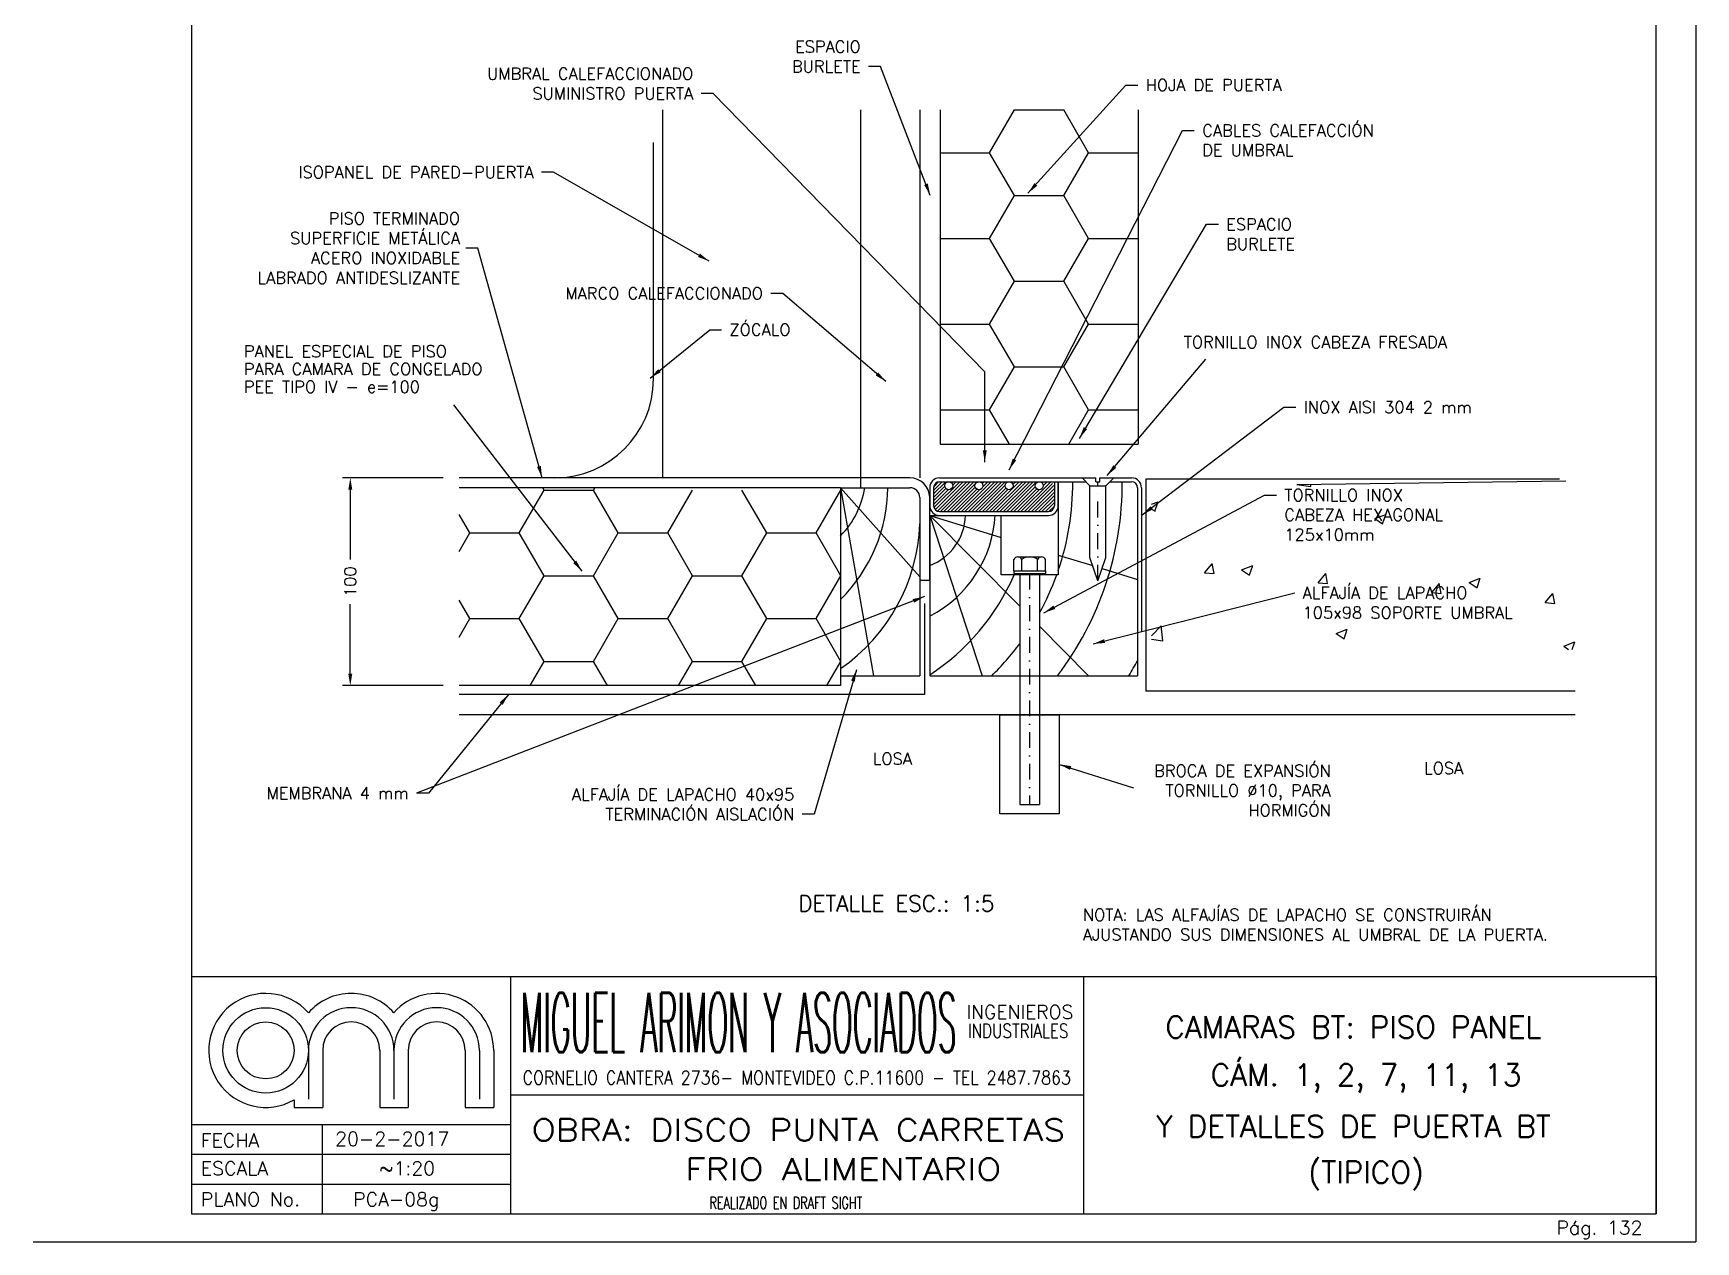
# Model space of a CAD drawing. Extents: x 2682 to 23682, y -29604 to -17724.
# Drawn here: x 6882 to 11082, y -29604 to -26550 of the extents above; entities that cross this region are included whole.
import ezdxf
from ezdxf.enums import TextEntityAlignment as Align

# ---------------------------------------------------------------- set-up
doc = ezdxf.new("R2010")
doc.units = 0
doc.header["$MEASUREMENT"] = 0
doc.header["$PDMODE"] = 33
doc.linetypes.add('CEN5', pattern=[80, 40, -20, 0, -20])
doc.layers.get('0').update_dxf_attribs({"linetype": 'CONTINUOUS'})
doc.layers.get('DEFPOINTS').update_dxf_attribs({"linetype": 'CONTINUOUS'})
for name, color, linetype in [('0.25', 50, 'CONTINUOUS'), ('0.35', 7, 'CONTINUOUS'), ('0.45', 23, 'CONTINUOUS'), ('0.6', 15, 'CONTINUOUS'), ('A_tabiq-paneles-fino', 10, 'CONTINUOUS'), ('CA-OIL', 244, 'CONTINUOUS'), ('Eq_camaras', 3, 'CONTINUOUS'), ('FI', 2, 'CONTINUOUS'), ('GR', 9, 'CONTINUOUS'), ('IS', 5, 'CONTINUOUS'), ('MF', 19, 'CONTINUOUS'), ('TX', 13, 'CONTINUOUS')]:
    doc.layers.add(name, color=color, linetype=linetype)
doc.styles.add('ROMANS', font='romans')
doc.styles.get("Standard").update_dxf_attribs({"font": 'ITALIC'})
doc.dimstyles.new('RPM 1-50', dxfattribs={"dimscale": 20, "dimtxt": 1.5, "dimasz": 1.5, "dimexe": 1, "dimexo": 2, "dimgap": 1, "dimtad": 0, "dimdec": 0, "dimtxsty": 'ROMANS', "dimcen": 1.5, "dimclrd": 256, "dimclre": 256, "dimclrt": 256, "dimadec": 0, "dimazin": 0, "dimtfac": 1, "dimtdec": 0, "dimtix": 1, "dimtmove": 2, "dimatfit": 0, "dimfxl": 1, "dimtolj": 1, "dimlwd": -1, "dimlwe": -1, "dimarcsym": 0})
doc.dimstyles.get("Standard").update_dxf_attribs({"dimtxt": 0.18, "dimasz": 0.18, "dimexe": 0.18, "dimexo": 0.0625, "dimgap": 0.09, "dimtad": 0, "dimtih": 1, "dimtoh": 1, "dimdec": 4, "dimzin": 0, "dimdsep": 46, "dimtxsty": 'Standard', "dimcen": 0.09, "dimadec": 0, "dimazin": 0, "dimtfac": 1, "dimtdec": 4, "dimtofl": 0, "dimtmove": 0, "dimatfit": 3, "dimfxl": 1, "dimtolj": 1, "dimtzin": 0, "dimarcsym": 0})

# ---------------------------------------------------------------- blocks, each defined once
blk = doc.blocks.new('*D433')
at = {"layer": 'DEFPOINTS', "color": 0, "transparency": 16777216}
for p in [(7957.9, -27673.4), (7683, -28198.4), (7957.9, -28198.4)]:
    blk.add_point(p, dxfattribs=at)
at = {"layer": 'TX', "transparency": 16777216}
for p, q in [((7917.9, -27673.4), (7663, -27673.4)), ((7683, -27703.4), (7683, -27879.5)), ((7683, -28168.4), (7683, -27992.3)), ((7917.9, -28198.4), (7663, -28198.4))]:
    blk.add_line(p, q, dxfattribs=at)
for points in [[(7678, -27703.4), (7688, -27703.4), (7683, -27673.4)], [(7678, -28168.4), (7688, -28168.4), (7683, -28198.4)]]:
    blk.add_solid(points, dxfattribs=at)
at = {"layer": 'TX', "transparency": 16777216, "insert": (7683, -27935.9), "char_height": 30, "attachment_point": 5, "rotation": 90, "style": 'ROMANS'}
blk.add_mtext('\\A1;100', dxfattribs=at)

msp = doc.modelspace()

# ---------------------------------------------------------------- hatches: boundary and pattern name
at = {"layer": '0.25'}
h = msp.add_hatch(dxfattribs=at)
h.set_pattern_fill('ANSI31', color=256, scale=50, style=0)
h.set_pattern_definition([(45, (80680.685, 68841.683), (-4.41941738, 4.41941738), [])])
edge = h.paths.add_edge_path(flags=16)
edge.add_arc((9423.57941, -27693.41129), 10, 0, 360)
edge = h.paths.add_edge_path(flags=16)
edge.add_arc((9347.32941, -27693.41129), 10, 0, 360)
edge = h.paths.add_edge_path(flags=16)
edge.add_arc((9271.07941, -27693.41129), 10, 0, 360)
edge = h.paths.add_edge_path(flags=16)
edge.add_arc((9194.82941, -27693.41129), 10, 0, 360)
edge = h.paths.add_edge_path()
edge.add_line((9171.70441, -27683.41129), (9402.56765, -27683.41129))
edge.add_line((9402.56765, -27683.41129), (9446.70441, -27683.41129))
edge.add_arc((9446.70441, -27698.41129), 15, 0, 90, ccw=False)
edge.add_line((9461.70441, -27698.41129), (9461.70441, -27743.41129))
edge.add_arc((9446.70441, -27743.41129), 15, 270, 360, ccw=False)
edge.add_line((9446.70441, -27758.41129), (9171.70441, -27758.41129))
edge.add_arc((9171.70441, -27743.41129), 15, 180, 270, ccw=False)
edge.add_line((9156.70441, -27743.41129), (9156.70441, -27698.41129))
edge.add_arc((9171.70441, -27698.41129), 15, 90, 180, ccw=False)

# ---------------------------------------------------------------- linework, layer by layer
for p, q in [((9171.70441, -27673.41129), (9566.70441, -27673.41129)), ((9531.70441, -27673.41129), (9551.70441, -27693.41129)), ((9566.70441, -27683.13524), (9566.70441, -27673.41129)), ((9576.70441, -27673.41129), (9656.70441, -27673.41129)), ((9576.70441, -27683.13524), (9576.70441, -27673.41129)), ((9591.70441, -27693.41129), (9611.70441, -27673.41129)), ((9146.70441, -27698.41129), (9146.70441, -27743.41129)), ((9156.70441, -27698.41129), (9156.70441, -27743.41129)), ((9171.70441, -27683.41129), (9402.56765, -27683.41129)), ((9402.56765, -27683.41129), (9541.70441, -27683.41129)), ((9461.70441, -27683.41129), (9461.70441, -27743.41129)), ((9471.70441, -27743.41129), (9471.70441, -27683.41129)), ((9471.70441, -27698.41129), (9471.70441, -27743.41129)), ((9551.70441, -27874.86304), (9551.70441, -27693.41129)), ((9551.70441, -27693.41129), (9591.70441, -27693.41129)), ((9566.70441, -27683.13524), (9576.70441, -27683.13524)), ((9571.70441, -27693.41129), (9571.70441, -27683.13524)), ((9591.70441, -27874.86304), (9591.70441, -27693.41129)), ((9601.70441, -27683.41129), (9656.70441, -27683.41129)), ((9681.70441, -27698.41129), (9681.70441, -28062.49737)), ((9171.70441, -27758.41129), (9446.70441, -27758.41129)), ((9171.70441, -27768.41129), (9446.70441, -27768.41129)), ((9359.20441, -27908.41129), (9359.20441, -27879.40214)), ((9369.20441, -27873.28422), (9429.20441, -27873.28422)), ((9379.20441, -27908.41129), (9379.20441, -27879.40214)), ((9419.20441, -27908.41129), (9419.20441, -27879.40214)), ((9439.20441, -27908.41129), (9439.20441, -27879.40214)), ((9571.70441, -27933.41129), (9551.70441, -27874.86304)), ((9571.70441, -27933.41129), (9591.70441, -27874.86304)), ((9359.20441, -27908.41129), (9439.20441, -27908.41129)), ((9359.20441, -27908.41129), (9359.20441, -27915.36856)), ((9359.20441, -27915.36856), (9439.20441, -27915.36856)), ((9374.20441, -27915.36856), (9374.20441, -28498.7713)), ((9424.20441, -27915.36856), (9424.20441, -28498.7713)), ((9439.20441, -27908.41129), (9439.20441, -27915.36856)), ((9374.20441, -28498.7713), (9424.20441, -28498.7713))]:
    msp.add_line(p, q, dxfattribs=at)
at = {"layer": '0.25', "linetype": 'CEN5'}
for p, q in [((9571.70441, -27933.41129), (9571.70441, -27693.41129)), ((9399.20441, -27915.36856), (9399.20441, -28498.7713))]:
    msp.add_line(p, q, dxfattribs=at)
at = {"layer": '0.25'}
msp.add_lwpolyline([(9324.20441, -28272.49737), (9474.20441, -28272.49737), (9474.20441, -28522.49737), (9324.20441, -28522.49737)], close=True, dxfattribs=at)
for centre in [(9194.82941, -27693.41129), (9271.07941, -27693.41129), (9347.32941, -27693.41129), (9423.57941, -27693.41129)]:
    msp.add_circle(centre, 10, dxfattribs=at)
for centre, radius, start, end in [((9171.70441, -27698.41129), 25, 90, 180), ((9656.70441, -27698.41129), 25, 360, 90), ((9171.70441, -27698.41129), 15, 90, 180), ((9656.70441, -27698.41129), 15, 360, 90), ((9171.70441, -27743.41129), 25, 180, 270), ((9171.70441, -27743.41129), 15, 180, 270), ((9446.70441, -27743.41129), 15, 270, 360), ((9446.70441, -27743.41129), 25, 270, 360), ((9369.20441, -27884.51588), 11.23167, 27.08400474, 152.91599526), ((9399.20441, -27909.78237), 36.37249, 56.64216933, 123.35783067), ((9429.20441, -27884.51588), 11.23167, 27.08400474, 152.91599526)]:
    msp.add_arc(centre, radius, start, end, dxfattribs=at)
at = {"layer": '0.6'}
for p, q in [((7282.02535, -23793.22941), (7282.02535, -28933.22941)), ((10982.02535, -29533.22941), (10982.02535, -23793.22941)), ((7282.02535, -28933.22941), (10982.02535, -28933.22941)), ((7282.02535, -28933.22941), (7282.02535, -29533.22941)), ((8088.42486, -29533.22941), (8088.42486, -28933.22941)), ((9535.22511, -28933.22941), (9535.22511, -29533.22941)), ((10982.02535, -28933.22941), (10982.02535, -29533.22941)), ((7613.22515, -29120.4293), (7613.22515, -29264.42921)), ((7757.22506, -29120.4293), (7757.22506, -29264.42921)), ((7829.22502, -29120.4293), (7829.22502, -29264.42921)), ((7973.22493, -29120.4293), (7973.22493, -29264.42921)), ((8045.22489, -29120.4293), (8045.22489, -29264.42921)), ((7541.22519, -29245.13688), (7541.22519, -29264.42921)), ((7541.22519, -29264.42921), (7613.22515, -29264.42921)), ((7757.22506, -29264.42921), (7829.22502, -29264.42921)), ((7973.22493, -29264.42921), (8045.22489, -29264.42921)), ((9535.22511, -29233.22941), (8088.42486, -29233.22941)), ((7282.02535, -29307.62918), (8088.42486, -29307.62918)), ((7282.02535, -29533.22941), (10982.02535, -29533.22941)), ((7282.02535, -29533.22941), (10982.02535, -29533.22941))]:
    msp.add_line(p, q, dxfattribs=at)
msp.add_circle((7469.22524, -29120.4293), 71.99996, dxfattribs=at)
for centre, radius, start, end in [((7469.22524, -29120.4293), 143.99991, 41.40962211, 300), ((7685.22511, -29120.4293), 143.99991, 41.40962211, 138.59037789), ((7901.22498, -29120.4293), 143.99991, 0, 138.59037789), ((7685.22511, -29120.4293), 71.99996, 0, 180), ((7901.22498, -29120.4293), 71.99996, 0, 180)]:
    msp.add_arc(centre, radius, start, end, dxfattribs=at)
at = {"layer": 'A_tabiq-paneles-fino'}
for p, q in [((8921.70441, -27698.41129), (9004.59395, -28173.41129)), ((8921.70441, -27698.41129), (9096.70441, -27698.41129)), ((8921.70441, -27698.41129), (9121.70441, -27923.77839)), ((9471.70441, -27683.41129), (9541.70441, -27683.41129)), ((9471.70441, -27683.41129), (9471.70441, -27768.41129)), ((9601.70441, -27683.41129), (9656.70441, -27683.41129)), ((9671.70441, -27698.41129), (9671.70441, -28173.41129)), ((9146.70441, -27768.41129), (9279.60432, -28173.41129)), ((9146.70441, -27768.41129), (9146.70441, -28173.41129)), ((9146.70441, -27768.41129), (9374.20441, -27998.09365)), ((9146.70441, -27768.41129), (9326.93399, -27823.9032)), ((9146.70441, -27768.41129), (9326.93399, -27768.41129)), ((9471.70441, -27868.47739), (9558.66982, -27895.25366)), ((9582.25807, -27902.51638), (9671.70441, -27930.05653)), ((9424.20441, -28048.57329), (9547.85624, -28173.41129)), ((8921.70441, -28173.41129), (9121.70441, -28173.41129)), ((9146.70441, -28173.41129), (9671.70441, -28173.41129))]:
    msp.add_line(p, q, dxfattribs=at)
for points in [[(9121.70441, -27723.41129), (9121.70441, -28173.41129)], [(9471.70441, -27768.41129), (9471.70441, -27918.41129), (9326.93399, -27918.41129), (9326.93399, -27768.41129)]]:
    msp.add_lwpolyline(points, dxfattribs=at)
for centre, radius, start, end in [((8633.93282, -27692.73621), 407.29958, 314.95372454, 359.20164825), ((8765.81982, -27665.48533), 219.33858, 315.29214318, 351.36642361), ((9096.70441, -27723.41129), 25, 0, 90), ((8830.24878, -27688.09379), 802.83532, 322.80681199, 0.33417742), ((8830.24878, -27688.09379), 677.83532, 341.14325218, 0.39580417), ((9656.70441, -27698.41129), 15, 360, 90), ((8656.60393, -27772.61525), 465.42122, 304.72182132, 357.87276602), ((9008.80104, -27752.1324), 303.5505, 297.01998582, 357.10748446), ((9099.03019, -27765.5066), 137.81963, 290.23781623, 358.79234345), ((8830.24878, -27688.09379), 577.83532, 303.2064307, 336.51014205), ((8830.24878, -27688.09379), 677.83532, 331.19368709, 340.13629466), ((8830.24878, -27688.09379), 677.83532, 314.27631254, 323.36848111), ((8830.24878, -27688.09379), 952.83532, 329.3800981, 332.0194729)]:
    msp.add_arc(centre, radius, start, end, dxfattribs=at)
at = {"layer": 'CA-OIL'}
for p, q in [((9298.1721, -26851.93573), (9360.6721, -26743.68255)), ((9360.67213, -26743.6826), (9485.67213, -26743.6826)), ((9548.17207, -26851.93578), (9485.67207, -26743.68261)), ((9173.17213, -26851.93578), (9298.17213, -26851.93578)), ((9360.67208, -26960.18896), (9298.17208, -26851.93578)), ((9485.6721, -26960.1889), (9548.1721, -26851.93573)), ((9548.17213, -26851.93577), (9673.17213, -26851.93577)), ((9298.1721, -27068.44208), (9360.6721, -26960.1889)), ((9360.67213, -26960.18895), (9485.67213, -26960.18895)), ((9360.67213, -26960.18895), (9485.67213, -26960.18895)), ((9548.17207, -27068.44213), (9485.67207, -26960.18896)), ((9173.17213, -27068.44213), (9298.17213, -27068.44213)), ((9360.67208, -27176.69531), (9298.17208, -27068.44213)), ((9485.6721, -27176.69525), (9548.1721, -27068.44208)), ((9548.17213, -27068.44212), (9673.17213, -27068.44212)), ((9298.1721, -27284.94843), (9360.6721, -27176.69525)), ((9360.67213, -27176.6953), (9485.67213, -27176.6953)), ((9548.17207, -27284.94848), (9485.67207, -27176.69531)), ((9173.17213, -27284.94848), (9298.17213, -27284.94848)), ((9360.67208, -27393.20166), (9298.17208, -27284.94848)), ((9485.6721, -27393.2016), (9548.1721, -27284.94843)), ((9548.17213, -27284.94847), (9673.17213, -27284.94847)), ((9298.17219, -27501.45473), (9360.67219, -27393.20155)), ((9360.67213, -27393.20165), (9485.67213, -27393.20165)), ((9548.17204, -27501.45478), (9485.67208, -27393.20166)), ((9173.17217, -27501.45478), (9298.17222, -27501.45478)), ((9348.37653, -27588.41129), (9298.17216, -27501.45478)), ((9497.96774, -27588.41129), (9548.1721, -27501.45478)), ((9548.17204, -27501.45478), (9673.17209, -27501.45478)), ((8109.95131, -27812.51181), (8172.45131, -27704.25864)), ((8172.45128, -27704.25869), (8169.07528, -27698.41129)), ((8172.45134, -27704.25868), (8297.45134, -27704.25868)), ((8359.95128, -27812.51187), (8297.45128, -27704.25869)), ((8297.45131, -27704.25864), (8300.82728, -27698.41129)), ((8484.9513, -27812.51181), (8547.4513, -27704.25863)), ((8734.95128, -27812.51186), (8672.45128, -27704.25869)), ((8859.95133, -27812.51176), (8922.45133, -27704.25858)), ((7984.95128, -27812.51186), (7957.90438, -27765.66526)), ((7957.90438, -27859.35846), (7984.95131, -27812.51181)), ((7984.95134, -27812.51186), (8109.95134, -27812.51186)), ((8172.45128, -27920.76504), (8109.95128, -27812.51187)), ((8297.45131, -27920.76499), (8359.95131, -27812.51181)), ((8359.95134, -27812.51186), (8484.95134, -27812.51186)), ((8547.45128, -27920.76504), (8484.95128, -27812.51186)), ((8672.4513, -27920.76498), (8734.9513, -27812.51181)), ((8734.95136, -27812.51181), (8859.95136, -27812.51181)), ((8922.4513, -27920.76499), (8859.9513, -27812.51181)), ((8109.95131, -28029.01816), (8172.45131, -27920.76499)), ((8172.45134, -27920.76503), (8297.45134, -27920.76503)), ((8359.95128, -28029.01822), (8297.45128, -27920.76504)), ((8484.9513, -28029.01816), (8547.4513, -27920.76498)), ((8547.45134, -27920.76503), (8672.45134, -27920.76503)), ((8734.95128, -28029.01821), (8672.45128, -27920.76504)), ((8859.95133, -28029.01811), (8922.45133, -27920.76493)), ((7984.95128, -28029.01822), (7957.90438, -27982.17161)), ((7957.90438, -28075.86481), (7984.95131, -28029.01816)), ((7984.95134, -28029.01821), (8109.95134, -28029.01821)), ((8172.45128, -28137.27139), (8109.95128, -28029.01822)), ((8297.45131, -28137.27134), (8359.95131, -28029.01816)), ((8359.95134, -28029.01821), (8484.95134, -28029.01821)), ((8547.45128, -28137.27139), (8484.95128, -28029.01821)), ((8672.4513, -28137.27133), (8734.9513, -28029.01816)), ((8734.95136, -28029.01816), (8859.95136, -28029.01816)), ((8922.4513, -28137.27134), (8859.9513, -28029.01816)), ((8137.1522, -28198.41129), (8172.4514, -28137.27129)), ((8172.45134, -28137.27138), (8297.45134, -28137.27138)), ((8332.75042, -28198.41129), (8297.45128, -28137.27139)), ((8512.15207, -28198.41129), (8547.45127, -28137.27129)), ((8547.45134, -28137.27138), (8672.45134, -28137.27138)), ((8707.75042, -28198.41129), (8672.45128, -28137.27139)), ((8887.15207, -28198.41129), (8922.45126, -28137.27128)), ((8887.15213, -28198.41129), (8922.4513, -28137.27133))]:
    msp.add_line(p, q, dxfattribs=at)
at = {"layer": 'Eq_camaras'}
for p, q in [((9133.4665, -27990.62959), (9133.4665, -28220.6565)), ((9133.4665, -28220.6565), (7957.90438, -28220.6565))]:
    msp.add_line(p, q, dxfattribs=at)
at = {"layer": 'FI'}
for p, q in [((11082.02535, -23663.99649), (11082.02535, -29603.99649)), ((11082.02535, -23663.99649), (11082.02535, -29603.99649)), ((7577.22517, -29120.4293), (7577.22517, -29243.36779)), ((7793.22504, -29120.4293), (7793.22504, -29243.36779)), ((8009.22491, -29120.4293), (8009.22491, -29243.36779)), ((7611.75912, -29307.62918), (7611.75912, -29533.22941)), ((7282.02535, -29382.82918), (8088.42486, -29382.82918)), ((7282.02535, -29458.02918), (8088.42486, -29458.02918)), ((6882.01548, -29603.99649), (11082.02535, -29603.99649)), ((8674.25016, -29603.99649), (11082.02535, -29603.99649))]:
    msp.add_line(p, q, dxfattribs=at)
msp.add_circle((7469.22524, -29120.4293), 107.99994, dxfattribs=at)
for centre in [(7685.22511, -29120.4293), (7901.22498, -29120.4293)]:
    msp.add_arc(centre, 107.99994, 0, 180, dxfattribs=at)
at = {"layer": 'GR'}
for p, q in [((8449.01537, -27423.41129), (8449.01537, -26826.12674)), ((9096.70441, -27673.41129), (7957.90438, -27673.41129)), ((9692.60655, -27675.60626), (10738.03185, -27675.60626)), ((9692.60655, -27675.60626), (9692.79673, -28212.49737)), ((9146.70441, -27932.50278), (9146.70441, -27723.41129)), ((9146.70441, -27932.50278), (9121.70441, -27932.50278)), ((10777.79255, -28212.49737), (9692.79673, -28212.49737)), ((10777.79255, -28272.49737), (7957.90438, -28272.49737))]:
    msp.add_line(p, q, dxfattribs=at)
for centre, radius, start, end in [((8199.01537, -27423.41129), 250, 270, 0), ((9096.70441, -27723.41129), 50, 0, 90)]:
    msp.add_arc(centre, radius, start, end, dxfattribs=at)
at = {"layer": 'IS'}
for p, q in [((8471.70441, -26743.6826), (8471.70441, -27673.41129)), ((8971.70441, -26743.6826), (8971.70441, -27698.41129)), ((9121.70441, -26743.6826), (9121.70441, -27673.41129)), ((9173.17217, -26743.6826), (9173.17217, -27588.41129)), ((9673.17217, -26743.6826), (9673.17217, -27588.41129)), ((9173.17217, -27588.41129), (9673.17217, -27588.41129)), ((8921.70441, -27698.41129), (7957.90438, -27698.41129)), ((8921.70441, -27698.41129), (8921.70441, -28198.41129)), ((8921.39191, -28198.41129), (7957.90438, -28198.41129))]:
    msp.add_line(p, q, dxfattribs=at)
at = {"layer": 'MF'}
for p, q in [((10074.35409, -27690.02508), (10753.54818, -27681.21477)), ((10074.3541, -27690.0251), (10109.9288, -27695.5424)), ((10109.84837, -27695.47914), (10109.27217, -27690.52619)), ((9707.47015, -27740.11826), (9724.10732, -27733.73185)), ((9707.47015, -27752.15222), (9715.99677, -27757.90349)), ((9715.91715, -27757.84249), (9724.02768, -27733.67083)), ((10270.95164, -27776.51795), (10290.84854, -27789.93858)), ((10270.95168, -27776.51798), (10298.95909, -27765.76694)), ((10290.76889, -27789.87803), (10298.87942, -27765.70637)), ((9841.19563, -27913.29707), (9865.10431, -27915.38881)), ((9841.19568, -27913.29706), (9860.47931, -27890.31572)), ((9865.02485, -27915.3275), (9860.39983, -27890.25443)), ((9934.86268, -27905.53042), (9954.75959, -27918.95105)), ((9934.86273, -27905.53044), (9962.87014, -27894.77941)), ((9954.67984, -27918.89023), (9962.79037, -27894.71857)), ((10128.09975, -27938.39791), (10147.38338, -27915.41658)), ((10151.92891, -27940.42858), (10147.30388, -27915.35551)), ((10509.7145, -27937.56554), (10537.72191, -27926.8145)), ((10529.53159, -27950.92578), (10537.64212, -27926.75412)), ((10128.09971, -27938.39793), (10152.00838, -27940.48966)), ((10415.00378, -27963.49878), (10438.91245, -27965.59052)), ((10415.00382, -27963.49877), (10434.28745, -27940.51743)), ((10438.83296, -27965.52966), (10434.20793, -27940.45659)), ((10509.71446, -27937.56551), (10529.61136, -27950.98614)), ((10701.9079, -27988.59962), (10721.19153, -27965.61829)), ((10725.73701, -27990.63074), (10721.11198, -27965.55767)), ((10701.90785, -27988.59963), (10725.81653, -27990.69137)), ((9707.47015, -28072.39699), (9731.64471, -28047.2019)), ((9735.98329, -28085.12629), (9731.56401, -28047.13836)), ((10193.44253, -28079.93798), (10201.55306, -28055.76632)), ((9707.47015, -28080.7552), (9736.06402, -28085.18984)), ((10173.62551, -28066.57797), (10193.52241, -28079.9986)), ((10173.62555, -28066.578), (10201.63296, -28055.82696)), ((10748.47732, -28098.61309), (10776.48473, -28087.86206)), ((10770.00499, -28106.87512), (10776.40481, -28087.80186)), ((10748.47728, -28098.61307), (10760.72628, -28106.87512))]:
    msp.add_line(p, q, dxfattribs=at)

# ---------------------------------------------------------------- texts
at = {"style": 'ROMANS'}
msp.add_text('DETALLE ESC.: 1:5', height=40, dxfattribs=at).set_placement((9062.48068, -28749.05232), align=Align.MIDDLE)
at = {"layer": '0.35', "style": 'ROMANS'}
for s, width, p, p2 in [('INGENIEROS ', 0.868836, (9239.35881, -29040.74901), (9533.31508, -29040.74901)), ('INDUSTRIALES', 0.729467, (9243.0955, -29088.46393), (9497.19332, -29088.46393))]:
    msp.add_text(s, height=35, dxfattribs=dict(at, width=width)).set_placement(p, p2, align=Align.FIT)
for s, p in [('FECHA', (7305.56755, -29365.23413)), ('ESCALA', (7305.56755, -29435.84606)), ('PLANO No.', (7305.56755, -29514.24536))]:
    msp.add_text(s, height=35, dxfattribs=at).set_placement(p)
at = {"layer": '0.45', "style": 'ROMANS'}
for s, p in [('CAMARAS BT: PISO PANEL', (10217.19172, -29061.53812)), ('CÁM. 1, 2, 7, 11, 13', (10249.33637, -29181.41999)), ('Y DETALLES DE PUERTA BT', (10217.19172, -29312.20015)), ('(TIPICO)', (10249.33637, -29432.08201))]:
    msp.add_text(s, height=55, dxfattribs=at).set_placement(p, align=Align.MIDDLE)
at = {"layer": '0.6', "style": 'ROMANS'}
for s, width, p, p2 in [('OBRA: DISCO PUNTA CARRETAS', 1.035604, (8141.14074, -29348.70155), (9489.15215, -29348.70155)), ('FRIO ALIMENTARIO', 1.088962, (8529.00234, -29448.1097), (9327.57484, -29448.1097))]:
    msp.add_text(s, height=55, dxfattribs=dict(at, width=width)).set_placement(p, p2, align=Align.FIT)
at = {"layer": 'FI', "style": 'ROMANS', "width": 0.730272}
msp.add_text('CORNELIO CANTERA 2736- MONTEVIDEO C.P.11600 - TEL 2487.7863', height=35, dxfattribs=at).set_placement((8118.33909, -29206.69584), (9503.42122, -29206.69584), align=Align.FIT)
at = {"layer": 'FI', "style": 'ROMANS'}
for s, p in [('20-2-2017', (7644.83721, -29361.5731)), ('~1:20', (7756.1267, -29435.84606)), ('PCA-08g', (7690.27573, -29514.24536)), ('Pág. 132', (10729.93481, -29585.88885))]:
    msp.add_text(s, height=35, dxfattribs=at).set_placement(p)
at = {"layer": 'FI', "style": 'ROMANS', "width": 0.691964}
msp.add_text('REALIZADO EN DRAFT SIGHT', height=30, dxfattribs=at).set_placement((8783.21793, -29505.60529), align=Align.MIDDLE)
at = {"layer": 'GR', "style": 'ROMANS', "width": 0.325217}
msp.add_text('MIGUEL ARIMON Y ASOCIADOS', height=150, dxfattribs=at).set_placement((8113.35679, -29125.05338), (9214.44726, -29125.05338), align=Align.FIT)
at = {"layer": 'TX', "style": 'ROMANS'}
for s, p in [('PANEL ESPECIAL DE PISO', (7414.0733, -27353.608)), ('PARA CAMARA DE CONGELADO', (7414.0733, -27398.43141)), ('PEE TIPO IV - e=100', (7414.0733, -27443.25481)), ('LOSA', (9002.87975, -28383.22376)), ('LOSA', (10395.61615, -28407.14062))]:
    msp.add_text(s, height=30, dxfattribs=at).set_placement(p, align=Align.MIDDLE_LEFT)
msp.add_text('TORNILLO INOX CABEZA FRESADA', height=30, dxfattribs=at).set_placement((9788.73539, -27345.45011))
at = {"layer": 'TX', "char_height": 30, "style": 'ROMANS'}
for s, insert, attachment_point in [('ESPACIO\\PBURLETE', (8972.39966, -26648.7143), 9), ('UMBRAL CALEFACCIONADO\\PSUMINISTRO PUERTA', (8549.32672, -26716.92736), 9), ('\\A1;HOJA DE PUERTA', (9692.60982, -26665.58766), 1), ('\\A1;CABLES CALEFACCIÓN\\PDE UMBRAL', (9835.28063, -26780.46504), 1), ('\\A1;ISOPANEL DE PARED-PUERTA', (8146.08981, -26916.00602), 9), ('PISO TERMINADO\\PSUPERFICIE METÁLICA \\PACERO INOXIDABLE\\PLABRADO ANTIDESLIZANTE', (7960.28989, -27092.71055), 6), ('ESPACIO\\PBURLETE', (9895.96488, -27017.5683), 1), ('\\A1;MARCO CALEFACCIONADO', (8725.33561, -27222.18496), 9), ('\\A1;ZÓCALO', (8640.89914, -27283.95301), 1), ('INOX AISI 304 2 mm', (10091.7385, -27479.83352), 1), ('TORNILLO INOX\\PCABEZA HEXAGONAL\\P125x10mm', (10042.68243, -27701.94738), 1), ('ALFAJÍA DE LAPACHO\\P105x98 SOPORTE UMBRAL', (10088.8621, -27949.10195), 1), ('BROCA DE EXPANSIÓN\\PTORNILLO %%c10, PARA \\PHORMIGÓN', (10159.98315, -28528.67382), 9), ('\\A1;MEMBRANA 4 mm', (7830.24829, -28485.45257), 9), ('ALFAJÍA DE LAPACHO 40x95\\P TERMINACIÓN AISLACIÓN', (8804.5147, -28538.59383), 9), ('NOTA: LAS ALFAJÍAS DE LAPACHO SE CONSTRUIRÁN \\PAJUSTANDO SUS DIMENSIONES AL UMBRAL DE LA PUERTA.', (9533.67954, -28762.74901), 1)]:
    msp.add_mtext(s, dxfattribs=dict(at, insert=insert, attachment_point=attachment_point))

# ---------------------------------------------------------------- dimensions: what is measured, and where the dimension line sits
at = {"layer": 'TX'}
dim = msp.add_linear_dim(base=(7682.98946, -28198.41129), p1=(7957.90438, -27673.41129), p2=(7957.90438, -28198.41129), angle=90, text='100', dimstyle='RPM 1-50', dxfattribs=at)
dim.commit()
dim.dimension.update_dxf_attribs({"geometry": '*D433', "text_midpoint": (7682.98946, -27935.91129)})

# ---------------------------------------------------------------- leaders
at = {"layer": 'TX', "annotation_type": 0, "has_hookline": 1, "hookline_direction": 1}
for points, text_width in [([(9148.16475, -26959.45332), (9022.39966, -26633.7143), (8992.39966, -26633.7143)], 184.28571), ([(9036.23587, -27430.18398), (8775.33561, -27207.18496), (8745.33561, -27207.18496)], 551.42857)]:
    msp.add_leader(points, dimstyle='RPM 1-50', dxfattribs=dict(at, text_width=text_width))
at = {"layer": 'TX', "annotation_type": 0, "has_hookline": 1}
for points, dimstyle, override, hookline_direction, text_width in [([(9285.88436, -27633.82905), (9285.88436, -27405.09715), (8599.32672, -26701.92736), (8569.32672, -26701.92736)], 'RPM 1-50', {"dimgap": 1, "dimtad": 0}, 1, 575.71429), ([(9394.93607, -26954.06305), (9642.60982, -26680.58766), (9672.60982, -26680.58766)], 'RPM 1-50', {"dimgap": 1, "dimtad": 0}, 0, 388.57143), ([(9347.32941, -27653.41129), (9785.28063, -26795.46504), (9815.28063, -26795.46504)], 'RPM 1-50', {"dimgap": 1, "dimtad": 0}, 0, 477.14286), ([(8589.93992, -27125.77958), (8196.08981, -26901.00602), (8166.08981, -26901.00602)], 'RPM 1-50', {"dimgap": 1, "dimtad": 0}, 1, 667.14286), ([(9524.8654, -27573.61968), (9845.96488, -27032.5683), (9875.96488, -27032.5683)], 'RPM 1-50', {"dimgap": 1, "dimtad": 0}, 0, 184.28571), ([(8167.67826, -27673.41129), (8005.28989, -27092.71055), (7975.28989, -27092.71055)], 'Standard', {"dimtxt": 30, "dimasz": 30, "dimgap": 15, "dimtad": 0, "dimtih": 0, "dimdec": 0, "dimtxsty": 'ROMANS', "dimtdec": 0, "dimtix": 1, "dimtmove": 2}, 1, 567.14286), ([(8440.8056, -27421.33474), (8590.89914, -27298.95301), (8620.89914, -27298.95301)], 'RPM 1-50', {"dimgap": 1, "dimtad": 0}, 0, 161.42857), ([(9683.70441, -27767.14385), (10041.7385, -27494.83352), (10071.7385, -27494.83352)], 'RPM 1-50', {"dimgap": 1, "dimtad": 0}, 0, 488.57143), ([(9434.97599, -28014.63245), (9992.68243, -27716.94738), (10022.68243, -27716.94738)], 'RPM 1-50', {"dimgap": 1, "dimtad": 0}, 0, 447.14286), ([(9559.4791, -28093.16206), (10068.8621, -27964.10195)], 'RPM 1-50', {"dimgap": 1, "dimtad": 0}, 1, 594.28571), ([(8961.46135, -28158.25376), (8854.5147, -28523.59383), (8824.5147, -28523.59383)], 'RPM 1-50', {"dimgap": 1, "dimtad": 0}, 1, 640), ([(8082.95623, -28220.6565), (7880.24829, -28470.45257), (7850.24829, -28470.45257)], 'RPM 1-50', {"dimgap": 1, "dimtad": 0}, 1, 401.42857)]:
    msp.add_leader(points, dimstyle=dimstyle, override=override, dxfattribs=dict(at, hookline_direction=hookline_direction, text_width=text_width))
at = {"layer": 'TX'}
for points, dimstyle, override in [([(9594.90889, -27667.72311), (9844.52937, -27373.77555)], 'Standard', {"dimtxt": 30, "dimasz": 30, "dimgap": 15, "dimtih": 0, "dimdec": 0, "dimtxsty": 'ROMANS', "dimtdec": 0, "dimtix": 1, "dimtmove": 2}), ([(8268.45786, -27909.48688), (7944.32885, -27489.1885)], 'RPM 1-50', {"dimgap": 1, "dimtad": 0}), ([(9474.20441, -28397.49737), (9661.61924, -28456.80388)], 'RPM 1-50', {"dimgap": 1, "dimtad": 0})]:
    msp.add_leader(points, dimstyle=dimstyle, override=override, dxfattribs=at)
msp.add_leader([(9133.4665, -27973.50638), (7850.24829, -28470.45257)], dimstyle='RPM 1-50', dxfattribs=at)

doc.saveas('drawing.dxf')
